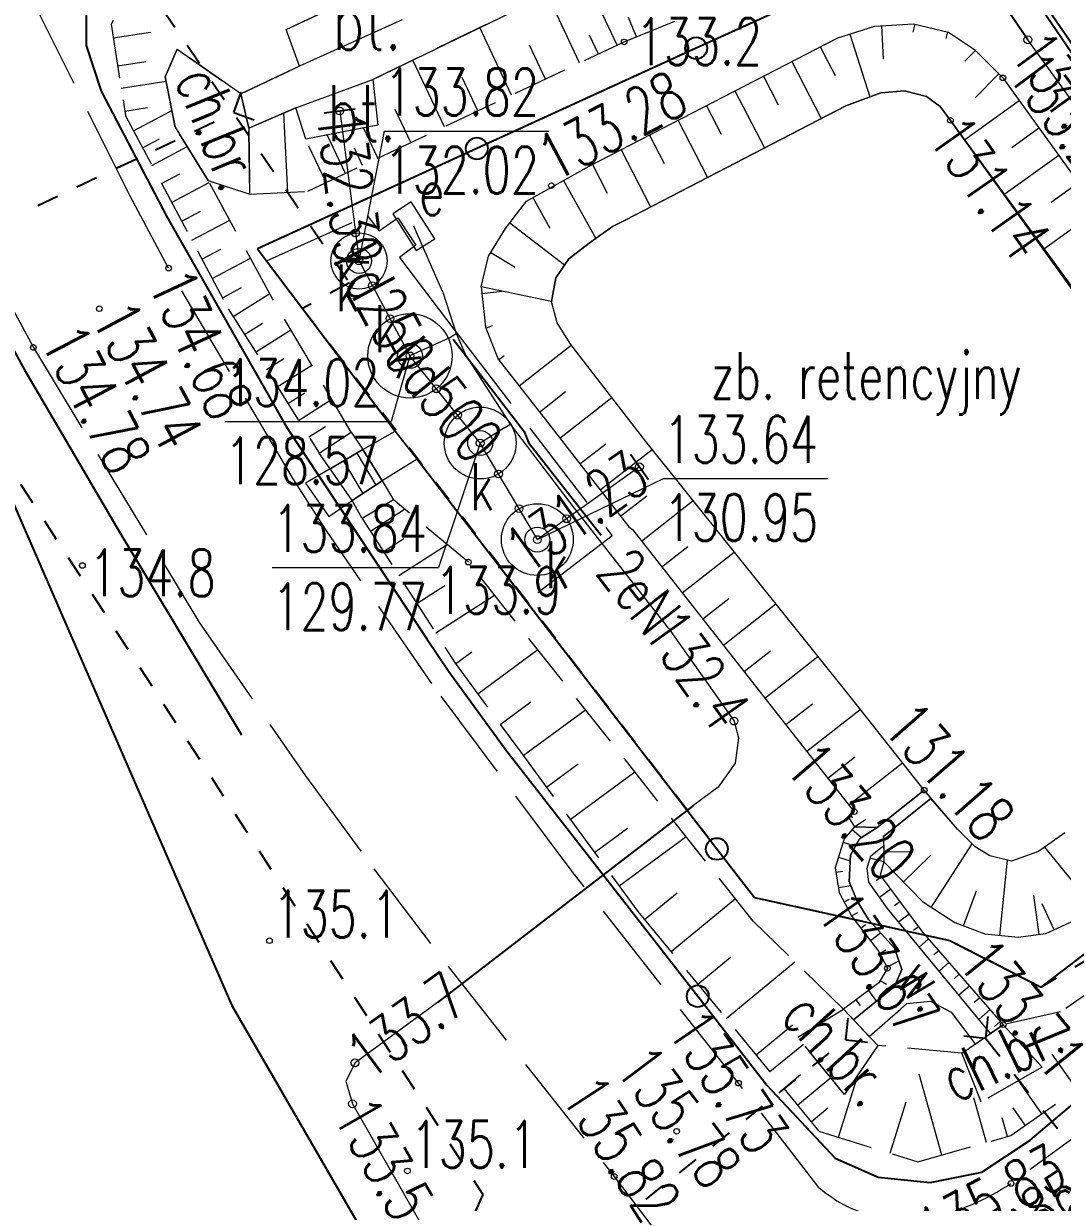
# Model space of a CAD drawing. Header units: metres. Extents: x 7583802 to 7586368, y 5958992 to 5960558.
# Drawn here: x 7585958.4 to 7585991.67, y 5959615.54 to 5959653.28 of the extents above; entities that cross this region are included whole.
import ezdxf
from ezdxf.enums import TextEntityAlignment as Align

# ---------------------------------------------------------------- set-up
doc = ezdxf.new("R2010")
doc.units = ezdxf.units.M
for name, pattern in [('1', [0]), ('2', [3, 2, -1]), ('3_1', [0]), ('3_BUBZ02', [2.45, 1.75, -0.7]), ('3_BUBZ02G', [2.45, 1.75, -0.7]), ('3_BUBZ03_01', [1, 1]), ('3_BUBZ03_01G', [1.75, 1.75]), ('3_BUIB12_02', [0]), ('3_BUIB12_03', [0]), ('3_BUZT01', [0]), ('3_KTCR02', [3, 2, -1]), ('3_KTJZ01', [4, 3, -1]), ('3_KTOK06', [0]), ('3_KTOK06G', [0]), ('3_KTPL01', [4, 3, -1]), ('3_PTRW02', [0]), ('4_1', [0]), ('4_SUBP02_05', [0]), ('4_SUOP03_13', [0]), ('4_SUOP03_17', [0]), ('4_SUPE_01', [0]), ('4_SUPK_01', [0]), ('4_SUPT_01', [0]), ('GUZ', [1.4, 0.7, -0.7])]:
    doc.linetypes.add(name, pattern=pattern)
doc.layers.get('0').update_dxf_attribs({"color": 250, "linetype": 'CONTINUOUS', "lineweight": 100})
for name, color, linetype, lineweight in [('BUBZ_L_1', 7, '3_BUBZ02', 18), ('BUBZ_L_2', 7, '3_BUBZ03_01', 18), ('BUIB_E_T_6', 7, 'CONTINUOUS', 13), ('BUIB_L_10', 7, '3_BUIB12_02', 18), ('BUIB_L_4', 7, 'CONTINUOUS', 25), ('BUZT_E_T_0', 7, 'CONTINUOUS', 15), ('BUZT_L_0', 7, '3_BUZT01', 18), ('DZIALKI-G_L_0', 7, '1', 25), ('KONTURY_L_0', 114, '2', 25), ('KTCR_E_T_1', 7, 'CONTINUOUS', 15), ('KTCR_L_1', 7, '3_KTCR02', 18), ('KTJZ_L_0', 7, '3_KTJZ01', 18), ('KTOK_L_4', 7, 'CONTINUOUS', 25), ('KTOK_L_5', 7, '3_KTOK06', 18), ('KTPL_L_0', 7, '3_KTPL01', 18), ('PTRW_E_T_0', 7, 'CONTINUOUS', 15), ('PTRW_L_1', 7, 'CONTINUOUS', 18), ('RTPW_T_0', 7, 'CONTINUOUS', 15), ('RTPW_T_1', 7, 'CONTINUOUS', 15), ('SUBK_L_0', 34, '4_SUBP02_05', 18), ('SUOE_L_1', 1, '4_SUOP03_13', 25), ('SUOT_L_1', 30, '4_SUOP03_17', 25), ('SUPE_E_T_3', 1, 'CONTINUOUS', 15), ('SUPE_L_3', 1, '4_SUPE_01', 18), ('SUPK_E_T_0', 34, 'CONTINUOUS', 15), ('SUPK_L_0', 34, '4_SUPK_01', 18), ('SUPT_L_0', 30, '4_SUPT_01', 18), ('SUTE_T_0', 1, 'CONTINUOUS', 18), ('SUTK_T_0', 34, 'CONTINUOUS', 18), ('SUTT_T_0', 30, 'CONTINUOUS', 18), ('SUUE_E_T_2', 7, 'CONTINUOUS', 15), ('SUUE_T_3', 7, 'CONTINUOUS', 18), ('SUUK_E_T_3', 7, 'CONTINUOUS', 15), ('SUUK_T_4', 7, 'CONTINUOUS', 13), ('SUUK_T_5', 7, 'CONTINUOUS', 25)]:
    doc.layers.add(name, color=color, linetype=linetype, lineweight=lineweight)
doc.styles.get("Standard").update_dxf_attribs({"font": 'Simplex.SHX', "width": 0.75})

# ---------------------------------------------------------------- blocks, each defined once
blk = doc.blocks.new('3_RTPW02')
at = {"linetype": 'CONTINUOUS'}
blk.add_circle((0, 0), 0.09, dxfattribs=at)
blk = doc.blocks.new('3_RTPW01')
at = {"linetype": 'CONTINUOUS'}
blk.add_circle((0, 0), 0.09, dxfattribs=at)
blk = doc.blocks.new('4_SUPS01_03')
at = {"linetype": 'CONTINUOUS'}
blk.add_circle((0, 0), 0.125, dxfattribs=at)
blk = doc.blocks.new('4_SUPS01_05')
at = {"linetype": 'CONTINUOUS'}
blk.add_circle((0, 0), 0.125, dxfattribs=at)
blk = doc.blocks.new('4_SUPS01_07')
at = {"linetype": 'CONTINUOUS'}
blk.add_circle((0, 0), 0.125, dxfattribs=at)
blk = doc.blocks.new('4_SUUS18_01')
at = {"linetype": 'CONTINUOUS'}
for p, q in [((0.7, 0.35), (-0.7, 0.35)), ((-0.7, 0.35), (-0.7, -0.35)), ((0.7, -0.35), (0.7, 0.35)), ((-0.7, -0.35), (0.7, -0.35))]:
    blk.add_line(p, q, dxfattribs=at)
blk = doc.blocks.new('4_SUUS22_01')
at = {"linetype": 'CONTINUOUS'}
blk.add_circle((0, 0), 0.4, dxfattribs=at)
blk = doc.blocks.new('4_SUUS23')
at = {"linetype": 'CONTINUOUS'}
blk.add_line((0, -0.5), (0, 0.5), dxfattribs=at)

msp = doc.modelspace()

# ---------------------------------------------------------------- linework, layer by layer
at = {"layer": 'BUBZ_L_1', "linetype": '3_BUBZ02G'}
for p, q in [((7585977.63, 5959652.69), (7585990.38, 5959657.91)), ((7585962.55, 5959655.46), (7585961.2, 5959653.26)), ((7585961.2, 5959653.26), (7585961.66, 5959650.33)), ((7585967.5, 5959647.91), (7585977.63, 5959652.69)), ((7585961.66, 5959650.33), (7585964.95, 5959644.15)), ((7585965.64, 5959647.82), (7585967.5, 5959647.91)), ((7585964.95, 5959644.15), (7585967.86, 5959639.53)), ((7585969.24, 5959637.44), (7585972.22, 5959632.8)), ((7585972.22, 5959632.8), (7585974.32, 5959629.95)), ((7585974.32, 5959629.95), (7585978.07, 5959624.86)), ((7585978.07, 5959624.86), (7585983.87, 5959617.82)), ((7585990.01, 5959617.68), (7585993.12, 5959619.87)), ((7585983.87, 5959617.82), (7585987.04, 5959616.84)), ((7585987.04, 5959616.84), (7585990.01, 5959617.68))]:
    msp.add_line(p, q, dxfattribs=at)
at = {"layer": 'BUBZ_L_1', "linetype": '3_BUBZ02'}
for p, q in [((7585966.81, 5959653.09), (7585969.98, 5959654.57)), ((7585975.42, 5959654.32), (7585969.58, 5959651.49)), ((7585967.23, 5959651.92), (7585966.81, 5959653.09)), ((7585962.93, 5959651.57), (7585963.31, 5959652.46)), ((7585963.31, 5959652.46), (7585965.35, 5959651.03)), ((7585965.35, 5959651.03), (7585967.23, 5959651.92)), ((7585963.25, 5959649.96), (7585962.93, 5959651.57)), ((7585969.58, 5959651.49), (7585969.74, 5959650.03)), ((7585967.12, 5959650.58), (7585965.61, 5959649.93)), ((7585967.43, 5959649.58), (7585967.12, 5959650.58)), ((7585964.31, 5959648.25), (7585963.25, 5959649.96)), ((7585965.61, 5959649.93), (7585965.64, 5959647.82)), ((7585969.74, 5959650.03), (7585967.43, 5959649.58)), ((7585966.37, 5959644.47), (7585964.31, 5959648.25)), ((7585968.89, 5959640.2), (7585966.37, 5959644.47)), ((7585967.86, 5959639.53), (7585968.89, 5959640.2)), ((7585970.24, 5959638.03), (7585969.24, 5959637.44)), ((7585972.64, 5959636.04), (7585970.24, 5959638.03)), ((7585981.76, 5959624.55), (7585972.64, 5959636.04)), ((7585997.23, 5959625.55), (7585991.61, 5959621.64)), ((7585984.65, 5959621.73), (7585981.76, 5959624.55)), ((7585983.19, 5959620.83), (7585984.65, 5959621.73)), ((7585991.61, 5959621.64), (7585989.77, 5959621.23)), ((7585989.77, 5959621.23), (7585991.02, 5959619.87)), ((7585984.69, 5959619), (7585983.19, 5959620.83)), ((7585985.75, 5959620.57), (7585984.69, 5959619)), ((7585988.45, 5959620.32), (7585985.75, 5959620.57)), ((7585989.06, 5959618.76), (7585988.45, 5959620.32)), ((7585991.02, 5959619.87), (7585989.06, 5959618.76))]:
    msp.add_line(p, q, dxfattribs=at)
at = {"layer": 'BUBZ_L_1', "linetype": '3_1'}
for p, q in [((7585976.205, 5959652.017), (7585975.174, 5959654.201)), ((7585977.406, 5959652.584), (7585976.84, 5959653.784)), ((7585978.023, 5959652.851), (7585977.768, 5959653.472)), ((7585961.269, 5959652.821), (7585962.46, 5959653.008)), ((7585974.027, 5959650.99), (7585973.007, 5959653.151)), ((7585975.113, 5959651.502), (7585974.6, 5959652.588)), ((7585976.807, 5959652.302), (7585976.523, 5959652.904)), ((7585961.41, 5959651.925), (7585962.306, 5959652.066)), ((7585971.871, 5959649.973), (7585970.862, 5959652.111)), ((7585961.522, 5959651.207), (7585962.957, 5959651.433)), ((7585972.946, 5959650.48), (7585972.439, 5959651.555)), ((7585961.637, 5959650.477), (7585962.367, 5959650.592)), ((7585961.916, 5959649.848), (7585963.142, 5959650.501)), ((7585966.855, 5959647.879), (7585966.733, 5959650.413)), ((7585970.802, 5959649.468), (7585970.3, 5959650.532)), ((7585969.738, 5959648.966), (7585969.279, 5959649.94)), ((7585962.207, 5959649.303), (7585962.752, 5959649.593)), ((7585968.702, 5959648.477), (7585968.119, 5959649.714)), ((7585962.507, 5959648.739), (7585963.635, 5959649.34)), ((7585968.084, 5959648.186), (7585967.533, 5959649.353)), ((7585969.251, 5959648.736), (7585968.992, 5959649.285)), ((7585962.817, 5959648.156), (7585963.4, 5959648.467)), ((7585963.137, 5959647.555), (7585964.34, 5959648.195)), ((7585963.459, 5959646.951), (7585964.063, 5959647.272)), ((7585963.782, 5959646.343), (7585964.997, 5959646.99)), ((7585964.107, 5959645.733), (7585964.717, 5959646.058)), ((7585964.434, 5959645.12), (7585965.66, 5959645.773)), ((7585964.762, 5959644.504), (7585965.378, 5959644.832)), ((7585965.105, 5959643.904), (7585966.277, 5959644.641)), ((7585965.467, 5959643.329), (7585966.042, 5959643.691)), ((7585965.824, 5959642.763), (7585966.957, 5959643.476)), ((7585966.175, 5959642.204), (7585966.734, 5959642.556)), ((7585966.522, 5959641.654), (7585967.623, 5959642.347)), ((7585966.864, 5959641.112), (7585967.406, 5959641.453)), ((7585967.201, 5959640.577), (7585968.27, 5959641.25)), ((7585967.533, 5959640.05), (7585968.06, 5959640.382)), ((7585969.503, 5959637.031), (7585970.597, 5959637.734)), ((7585969.92, 5959636.381), (7585970.571, 5959636.798)), ((7585970.417, 5959635.607), (7585971.964, 5959636.601)), ((7585970.992, 5959634.712), (7585971.887, 5959635.287)), ((7585971.597, 5959633.77), (7585973.481, 5959634.98)), ((7585972.232, 5959632.783), (7585972.747, 5959633.163)), ((7585972.941, 5959631.822), (7585974.863, 5959633.239)), ((7585973.662, 5959630.843), (7585974.641, 5959631.564)), ((7585974.396, 5959629.846), (7585976.39, 5959631.315)), ((7585975.144, 5959628.831), (7585976.159, 5959629.579)), ((7585975.906, 5959627.797), (7585977.973, 5959629.321)), ((7585976.681, 5959626.745), (7585977.734, 5959627.52)), ((7585977.471, 5959625.673), (7585979.615, 5959627.252)), ((7585978.284, 5959624.6), (7585979.323, 5959625.456)), ((7585979.132, 5959623.571), (7585981.191, 5959625.267)), ((7585979.99, 5959622.53), (7585981.031, 5959623.388)), ((7585980.897, 5959621.429), (7585983.099, 5959623.243)), ((7585981.857, 5959620.264), (7585983.021, 5959621.223)), ((7585982.298, 5959619.728), (7585983.37, 5959620.611)), ((7585992.125, 5959619.169), (7585991.338, 5959620.287)), ((7585982.739, 5959619.193), (7585983.274, 5959619.634)), ((7585983.179, 5959618.659), (7585984.248, 5959619.539)), ((7585984.498, 5959617.626), (7585985.12, 5959619.637)), ((7585987.808, 5959617.057), (7585987.074, 5959619.652)), ((7585991.007, 5959618.382), (7585990.262, 5959619.441)), ((7585986.15, 5959617.115), (7585986.661, 5959618.767)), ((7585989.238, 5959617.462), (7585988.834, 5959618.892)), ((7585983.619, 5959618.125), (7585984.153, 5959618.565)), ((7585989.907, 5959617.651), (7585989.737, 5959618.252)), ((7585990.478, 5959618.01), (7585990.087, 5959618.565))]:
    msp.add_line(p, q, dxfattribs=at)
msp.add_point((7585967.86, 5959639.53), dxfattribs=at)
at = {"layer": 'BUBZ_L_2', "linetype": '3_BUBZ03_01G'}
for p, q in [((7585984.47, 5959652.82), (7585985.66, 5959653.2)), ((7585985.66, 5959653.2), (7585986.9, 5959653.27)), ((7585986.9, 5959653.27), (7585988.02, 5959653)), ((7585988.02, 5959653), (7585988.85, 5959652.45)), ((7585976.51, 5959648.71), (7585984.47, 5959652.82)), ((7585988.85, 5959652.45), (7585989.76, 5959651.54)), ((7585989.76, 5959651.54), (7586000.54, 5959636.57)), ((7585974.5, 5959647.59), (7585976.51, 5959648.71)), ((7585973.83, 5959646.72), (7585974.5, 5959647.59)), ((7585973.29, 5959645.83), (7585973.83, 5959646.72)), ((7585973.05, 5959644.85), (7585973.29, 5959645.83)), ((7585973.05, 5959644.85), (7585973.19, 5959643.56)), ((7585973.19, 5959643.56), (7585973.59, 5959642.54)), ((7585973.59, 5959642.54), (7585975.1, 5959640.61)), ((7585975.1, 5959640.61), (7585977.78, 5959637.17)), ((7585977.78, 5959637.17), (7585977.9, 5959637.08)), ((7585977.9, 5959637.08), (7585983.24, 5959630.29)), ((7585983.24, 5959630.29), (7585985, 5959628.05)), ((7585985, 5959628.05), (7585984.81, 5959627.87)), ((7585984.81, 5959627.87), (7585985.01, 5959627.57)), ((7585985.01, 5959627.57), (7585984.68, 5959627.18)), ((7585985.94, 5959627.26), (7585985.95, 5959626.44)), ((7585984.68, 5959627.18), (7585984.39, 5959626.25)), ((7585984.39, 5959626.25), (7585984.52, 5959625.46)), ((7585985.95, 5959626.44), (7585985.83, 5959626.02)), ((7585985.95, 5959626.44), (7585987.18, 5959625.17)), ((7585985.83, 5959626.02), (7585987.19, 5959624.19)), ((7585984.52, 5959625.46), (7585984.92, 5959624.7)), ((7585987.18, 5959625.17), (7585988.22, 5959624.5)), ((7585984.92, 5959624.7), (7585985.78, 5959623.59)), ((7585991.14, 5959624.15), (7585992.37, 5959624.72)), ((7585988.22, 5959624.5), (7585989.18, 5959624.14)), ((7585987.19, 5959624.19), (7585989.77, 5959621.23)), ((7585989.18, 5959624.14), (7585990.25, 5959624.03)), ((7585990.25, 5959624.03), (7585991.14, 5959624.15)), ((7585985.78, 5959623.59), (7585986.06, 5959623.04)), ((7585986.06, 5959623.04), (7585985.79, 5959622.57)), ((7585985.79, 5959622.57), (7585984.65, 5959621.73))]:
    msp.add_line(p, q, dxfattribs=at)
at = {"layer": 'BUBZ_L_2', "linetype": '3_1'}
for p, q in [((7585984.854, 5959652.943), (7585985.497, 5959650.931)), ((7585985.87, 5959653.212), (7585985.93, 5959652.143)), ((7585986.937, 5959653.261), (7585986.876, 5959653.008)), ((7585987.983, 5959653.009), (7585987.932, 5959652.798)), ((7585983.911, 5959652.531), (7585984.385, 5959651.614)), ((7585988.884, 5959652.416), (7585988.545, 5959652.076)), ((7585983.001, 5959652.062), (7585983.941, 5959650.242)), ((7585982.091, 5959651.591), (7585982.561, 5959650.681)), ((7585989.634, 5959651.666), (7585988.871, 5959650.904)), ((7585981.18, 5959651.121), (7585982.12, 5959649.299)), ((7585990.286, 5959650.81), (7585988.534, 5959649.549)), ((7585980.268, 5959650.65), (7585980.739, 5959649.739)), ((7585979.356, 5959650.18), (7585980.298, 5959648.356)), ((7585990.916, 5959649.934), (7585990.041, 5959649.303)), ((7585978.444, 5959649.708), (7585978.915, 5959648.796)), ((7585977.531, 5959649.237), (7585978.474, 5959647.411)), ((7585976.617, 5959648.765), (7585977.089, 5959647.852)), ((7585991.547, 5959649.058), (7585989.795, 5959647.797)), ((7585975.689, 5959648.252), (7585976.721, 5959646.399)), ((7585992.178, 5959648.182), (7585991.302, 5959647.551)), ((7585974.709, 5959647.706), (7585975.255, 5959646.726)), ((7585992.809, 5959647.306), (7585991.056, 5959646.044)), ((7585973.971, 5959646.902), (7585975.724, 5959645.552)), ((7585973.362, 5959645.949), (7585974.139, 5959645.478)), ((7585973.073, 5959644.638), (7585973.725, 5959644.709)), ((7585973.201, 5959643.532), (7585973.414, 5959643.615)), ((7585974.265, 5959641.677), (7585975.938, 5959642.986)), ((7585973.61, 5959642.514), (7585973.789, 5959642.654)), ((7585974.917, 5959640.843), (7585975.751, 5959641.496)), ((7585975.567, 5959640.011), (7585977.233, 5959641.309)), ((7585976.214, 5959639.18), (7585977.045, 5959639.827)), ((7585976.862, 5959638.348), (7585978.525, 5959639.644)), ((7585977.515, 5959637.511), (7585978.352, 5959638.163)), ((7585978.188, 5959636.714), (7585979.836, 5959638.009)), ((7585978.839, 5959635.886), (7585979.667, 5959636.537)), ((7585979.493, 5959635.054), (7585981.156, 5959636.362)), ((7585980.15, 5959634.219), (7585980.986, 5959634.876)), ((7585980.81, 5959633.38), (7585982.489, 5959634.7)), ((7585981.473, 5959632.536), (7585982.317, 5959633.199)), ((7585982.14, 5959631.689), (7585983.834, 5959633.022)), ((7585982.809, 5959630.838), (7585983.661, 5959631.507)), ((7585983.481, 5959629.983), (7585985.191, 5959631.326)), ((7585984.154, 5959629.127), (7585985.011, 5959629.8)), ((7585984.828, 5959628.268), (7585986.545, 5959629.617)), ((7585984.875, 5959627.931), (7585984.948, 5959627.854)), ((7585985.01, 5959627.57), (7585985.366, 5959627.807)), ((7585984.93, 5959627.475), (7585985.232, 5959627.22)), ((7585984.646, 5959627.072), (7585984.844, 5959627.011)), ((7585987.462, 5959624.988), (7585988.775, 5959627.025)), ((7585992.544, 5959625.139), (7585991.098, 5959626.919)), ((7585984.497, 5959626.595), (7585984.871, 5959626.478)), ((7585985.95, 5959626.44), (7585985.508, 5959626.566)), ((7585985.946, 5959626.761), (7585986.754, 5959626.771)), ((7585986.571, 5959625.799), (7585987.442, 5959626.643)), ((7585989.661, 5959624.091), (7585989.909, 5959626.502)), ((7585984.413, 5959626.113), (7585984.635, 5959626.15)), ((7585985.868, 5959625.969), (7585985.696, 5959625.841)), ((7585984.494, 5959625.62), (7585984.89, 5959625.685)), ((7585986.166, 5959625.568), (7585985.811, 5959625.304)), ((7585988.498, 5959624.396), (7585988.919, 5959625.518)), ((7585990.918, 5959624.12), (7585990.749, 5959625.375)), ((7585984.678, 5959625.161), (7585984.852, 5959625.252)), ((7585986.464, 5959625.167), (7585986.284, 5959625.032)), ((7585991.403, 5959624.272), (7585991.02, 5959625.1)), ((7585984.91, 5959624.718), (7585985.118, 5959624.828)), ((7585986.762, 5959624.765), (7585986.421, 5959624.512)), ((7585985.214, 5959624.321), (7585985.36, 5959624.435)), ((7585987.061, 5959624.364), (7585986.9, 5959624.245)), ((7585985.52, 5959623.926), (7585985.843, 5959624.176)), ((7585987.376, 5959623.977), (7585987.078, 5959623.717)), ((7585985.814, 5959623.523), (7585986.026, 5959623.631)), ((7585987.705, 5959623.6), (7585987.55, 5959623.465)), ((7585986.041, 5959623.077), (7585986.427, 5959623.274)), ((7585988.033, 5959623.223), (7585987.715, 5959622.945)), ((7585988.362, 5959622.846), (7585988.197, 5959622.703)), ((7585985.832, 5959622.643), (7585986.035, 5959622.526)), ((7585988.69, 5959622.469), (7585988.351, 5959622.173)), ((7585985.053, 5959622.027), (7585985.186, 5959621.846)), ((7585985.455, 5959622.323), (7585985.708, 5959621.979)), ((7585989.019, 5959622.092), (7585988.844, 5959621.94)), ((7585989.347, 5959621.715), (7585988.988, 5959621.402)), ((7585989.676, 5959621.338), (7585989.491, 5959621.177))]:
    msp.add_line(p, q, dxfattribs=at)
at = {"layer": 'BUBZ_L_2', "linetype": '3_BUBZ03_01'}
for p, q in [((7585985.85, 5959651.06), (7585984.73, 5959650.65)), ((7585986.61, 5959651.13), (7585985.85, 5959651.06)), ((7585987.31, 5959650.94), (7585986.61, 5959651.13)), ((7585987.75, 5959650.62), (7585987.31, 5959650.94)), ((7585984.73, 5959650.65), (7585977.66, 5959646.99)), ((7585988.08, 5959650.18), (7585987.75, 5959650.62)), ((7585998.27, 5959636.02), (7585988.08, 5959650.18)), ((7585977.66, 5959646.99), (7585977.26, 5959646.78)), ((7585977.26, 5959646.78), (7585976.51, 5959646.25)), ((7585976.51, 5959646.25), (7585975.86, 5959645.75)), ((7585975.86, 5959645.75), (7585975.44, 5959645.14)), ((7585975.44, 5959645.14), (7585975.3, 5959644.38)), ((7585975.3, 5959644.38), (7585973.05, 5959644.85)), ((7585975.3, 5959644.38), (7585973.05, 5959644.85)), ((7585975.48, 5959643.7), (7585975.3, 5959644.38)), ((7585975.92, 5959643.01), (7585975.48, 5959643.7)), ((7585978.32, 5959639.9), (7585975.92, 5959643.01)), ((7585984.95, 5959631.63), (7585978.32, 5959639.9)), ((7585987.24, 5959628.74), (7585984.95, 5959631.63)), ((7585985.73, 5959627.54), (7585987.24, 5959628.74)), ((7585987.45, 5959628.47), (7585985.94, 5959627.26)), ((7585988.31, 5959627.49), (7585987.45, 5959628.47)), ((7585985.01, 5959627.57), (7585985.73, 5959627.54)), ((7585985.73, 5959627.54), (7585985.01, 5959627.57)), ((7585985.17, 5959627.18), (7585985.73, 5959627.54)), ((7585988.87, 5959626.93), (7585988.31, 5959627.49)), ((7585991.74, 5959627.37), (7585990.9, 5959626.78)), ((7585984.88, 5959626.66), (7585985.17, 5959627.18)), ((7585985.53, 5959626.64), (7585985.95, 5959626.97)), ((7585985.95, 5959626.97), (7585985.95, 5959626.44)), ((7585989.34, 5959626.64), (7585988.87, 5959626.93)), ((7585984.84, 5959625.81), (7585984.88, 5959626.66)), ((7585985.41, 5959626.24), (7585985.53, 5959626.64)), ((7585990.04, 5959626.47), (7585989.34, 5959626.64)), ((7585990.9, 5959626.78), (7585990.04, 5959626.47)), ((7585985.47, 5959625.79), (7585985.41, 5959626.24)), ((7585985.08, 5959625.21), (7585984.84, 5959625.81)), ((7585986.06, 5959624.95), (7585985.47, 5959625.79)), ((7585985.46, 5959624.6), (7585985.08, 5959625.21)), ((7585989.362, 5959620.949), (7585986.06, 5959624.95)), ((7585986.29, 5959623.68), (7585985.46, 5959624.6)), ((7585986.52, 5959623), (7585986.29, 5959623.68)), ((7585986.29, 5959622.45), (7585986.52, 5959623)), ((7585984.976, 5959621.387), (7585986.29, 5959622.45)), ((7585984.65, 5959621.73), (7585984.976, 5959621.387)), ((7585989.77, 5959621.23), (7585989.362, 5959620.949))]:
    msp.add_line(p, q, dxfattribs=at)
at = {"layer": 'BUBZ_L_2', "linetype": '3_1'}
for p in [(7585973.05, 5959644.85), (7585984.65, 5959621.73)]:
    msp.add_point(p, dxfattribs=at)
at = {"layer": 'BUIB_L_10', "linetype": '3_BUIB12_03'}
for p, q in [((7585966.81, 5959653.09), (7585969.98, 5959654.57)), ((7585970.52, 5959653.4), (7585967.23, 5959651.92)), ((7585967.23, 5959651.92), (7585966.81, 5959653.09)), ((7585967.12, 5959650.58), (7585969.58, 5959651.49)), ((7585969.58, 5959651.49), (7585969.74, 5959650.03)), ((7585967.43, 5959649.58), (7585967.12, 5959650.58)), ((7585969.74, 5959650.03), (7585967.43, 5959649.58))]:
    msp.add_line(p, q, dxfattribs=at)
at = {"layer": 'BUIB_L_4', "linetype": '3_1'}
for p, q in [((7585965.13, 5959650.43), (7585965.363, 5959651.083)), ((7585965.13, 5959650.43), (7585965.783, 5959650.197)), ((7585963.874, 5959649.835), (7585964.502, 5959650.133)), ((7585962.618, 5959649.24), (7585963.246, 5959649.538)), ((7585961.362, 5959648.645), (7585961.99, 5959648.943)), ((7585960.106, 5959648.05), (7585960.734, 5959648.348)), ((7585958.85, 5959647.455), (7585959.478, 5959647.753)), ((7585984.73, 5959620.75), (7585984.807, 5959621.439)), ((7585989.277, 5959621.489), (7585989.2, 5959620.8)), ((7585988.511, 5959620.877), (7585989.2, 5959620.8)), ((7585984.73, 5959620.75), (7585985.419, 5959620.673)), ((7585989.2, 5959620.8), (7585989.661, 5959620.222)), ((7585983.664, 5959619.899), (7585984.197, 5959620.324)), ((7585982.599, 5959619.048), (7585983.132, 5959619.473)), ((7585990.123, 5959619.644), (7585990.584, 5959619.066)), ((7585981.533, 5959618.197), (7585982.066, 5959618.622)), ((7585991.045, 5959618.487), (7585991.506, 5959617.909)), ((7585980.468, 5959617.346), (7585981.001, 5959617.771)), ((7585979.402, 5959616.494), (7585979.935, 5959616.92)), ((7585978.337, 5959615.643), (7585978.869, 5959616.069))]:
    msp.add_line(p, q, dxfattribs=at)
at = {"layer": 'BUZT_L_0', "linetype": '3_BUZT01'}
for p, q in [((7585984.73, 5959650.65), (7585985.85, 5959651.06)), ((7585985.85, 5959651.06), (7585986.61, 5959651.13)), ((7585986.61, 5959651.13), (7585987.31, 5959650.94)), ((7585987.31, 5959650.94), (7585987.75, 5959650.62)), ((7585977.66, 5959646.99), (7585984.73, 5959650.65)), ((7585987.75, 5959650.62), (7585988.08, 5959650.18)), ((7585988.08, 5959650.18), (7585993.31, 5959643)), ((7585977.26, 5959646.78), (7585977.66, 5959646.99)), ((7585976.51, 5959646.25), (7585977.26, 5959646.78)), ((7585975.86, 5959645.75), (7585976.51, 5959646.25)), ((7585975.44, 5959645.14), (7585975.86, 5959645.75)), ((7585975.3, 5959644.38), (7585975.44, 5959645.14)), ((7585975.48, 5959643.7), (7585975.3, 5959644.38)), ((7585975.92, 5959643.01), (7585975.48, 5959643.7)), ((7585978.32, 5959639.9), (7585975.92, 5959643.01)), ((7585984.95, 5959631.63), (7585978.32, 5959639.9)), ((7585987.24, 5959628.74), (7585984.95, 5959631.63)), ((7585988.31, 5959627.49), (7585987.24, 5959628.74)), ((7585988.87, 5959626.93), (7585988.31, 5959627.49)), ((7585991.74, 5959627.37), (7585990.9, 5959626.78)), ((7585989.34, 5959626.64), (7585988.87, 5959626.93)), ((7585990.04, 5959626.47), (7585989.34, 5959626.64)), ((7585990.9, 5959626.78), (7585990.04, 5959626.47))]:
    msp.add_line(p, q, dxfattribs=at)
at = {"layer": 'DZIALKI-G_L_0', "linetype": '1'}
for p, q in [((7585932.39, 5959696.88), (7585965.06, 5959621.85)), ((7585972.66, 5959680.78), (7586005.4, 5959633.05)), ((7585965.06, 5959621.85), (7586033.12, 5959504.45))]:
    msp.add_line(p, q, dxfattribs=at)
at = {"layer": 'KONTURY_L_0', "linetype": 'GUZ'}
for p, q in [((7585962.84, 5959653.74), (7585968.83, 5959644.98)), ((7585968.83, 5959644.98), (7585967.33, 5959644.16)), ((7585967.33, 5959644.16), (7585981.8, 5959625.3)), ((7585956.77, 5959640.88), (7585973.1, 5959615.8)), ((7585981.8, 5959625.3), (7585986.55, 5959624.26)), ((7585986.55, 5959624.26), (7585988.06, 5959623.93)), ((7585988.06, 5959623.93), (7585990.99, 5959622.43)), ((7585992.66, 5959623.44), (7585990.99, 5959622.43)), ((7585973.1, 5959615.8), (7585971.56, 5959612.28))]:
    msp.add_line(p, q, dxfattribs=at)
at = {"layer": 'KTCR_L_1', "linetype": '3_KTCR02'}
for p, q in [((7585963.31, 5959652.46), (7585962.93, 5959651.57)), ((7585965.35, 5959651.03), (7585963.31, 5959652.46)), ((7585962.93, 5959651.57), (7585963.25, 5959649.96)), ((7585965.61, 5959649.93), (7585965.35, 5959651.03)), ((7585963.25, 5959649.96), (7585964.31, 5959648.25)), ((7585965.64, 5959647.82), (7585965.61, 5959649.93)), ((7585964.31, 5959648.25), (7585965.64, 5959647.82)), ((7585967.86, 5959639.53), (7585968.89, 5959640.2)), ((7585968.89, 5959640.2), (7585969.26, 5959639.64)), ((7585969.26, 5959639.64), (7585970.3, 5959640.23)), ((7585970.3, 5959640.23), (7585971, 5959639.33)), ((7585968.21, 5959639.02), (7585967.86, 5959639.53)), ((7585969.26, 5959639.64), (7585968.21, 5959639.02)), ((7585969.88, 5959638.64), (7585969.26, 5959639.64)), ((7585971, 5959639.33), (7585969.88, 5959638.64)), ((7585968.21, 5959639.02), (7585967.42, 5959638.57)), ((7585968.92, 5959638.01), (7585968.21, 5959639.02)), ((7585968.92, 5959638.01), (7585969.88, 5959638.64)), ((7585969.88, 5959638.64), (7585970.24, 5959638.03)), ((7585967.42, 5959638.57), (7585968.17, 5959637.5)), ((7585968.17, 5959637.5), (7585968.92, 5959638.01)), ((7585969.24, 5959637.44), (7585968.92, 5959638.01)), ((7585970.24, 5959638.03), (7585969.24, 5959637.44)), ((7585983.19, 5959620.83), (7585984.65, 5959621.73)), ((7585984.65, 5959621.73), (7585985.75, 5959620.57)), ((7585988.45, 5959620.32), (7585989.77, 5959621.23)), ((7585989.77, 5959621.23), (7585991.02, 5959619.87)), ((7585984.69, 5959619), (7585983.19, 5959620.83)), ((7585985.75, 5959620.57), (7585984.69, 5959619)), ((7585989.06, 5959618.76), (7585988.45, 5959620.32)), ((7585991.02, 5959619.87), (7585989.06, 5959618.76))]:
    msp.add_line(p, q, dxfattribs=at)
at = {"layer": 'KTJZ_L_0', "linetype": '3_KTJZ01'}
for p, q in [((7585961.8, 5959647.78), (7585958.74, 5959653.9)), ((7585963.04, 5959645.45), (7585961.8, 5959647.78)), ((7585967.03, 5959638.7), (7585963.04, 5959645.45)), ((7585957.91, 5959644.39), (7585958.71, 5959642.91)), ((7585958.71, 5959642.91), (7585964.01, 5959634.13)), ((7585968.09, 5959637.06), (7585967.03, 5959638.7)), ((7585971.47, 5959632.15), (7585968.09, 5959637.06)), ((7585964.01, 5959634.13), (7585967.42, 5959629.2)), ((7585975.96, 5959626.14), (7585971.47, 5959632.15)), ((7585967.42, 5959629.2), (7585969.61, 5959626.22)), ((7585969.61, 5959626.22), (7585971.99, 5959623.09)), ((7585981.29, 5959619.36), (7585975.96, 5959626.14)), ((7585971.99, 5959623.09), (7585977.31, 5959616.37)), ((7585983.86, 5959616.02), (7585981.29, 5959619.36)), ((7585993.06, 5959618.37), (7585990.02, 5959616.15)), ((7585977.31, 5959616.37), (7585981.35, 5959611.08))]:
    msp.add_line(p, q, dxfattribs=at)
for centre, radius, start, end in [((7585986.704, 5959619.342), 4.373, 229.4384, 279.563), ((7585985.553, 5959622.924), 8.114, 283.3719, 303.3986)]:
    msp.add_arc(centre, radius, start, end, dxfattribs=at)
at = {"layer": 'KTOK_L_4'}
for p, q in [((7585989.03, 5959656.65), (7585979.936, 5959652.492)), ((7585994.182, 5959649.057), (7585989.03, 5959656.65)), ((7585960.4, 5959654.12), (7585960.4, 5959652.58)), ((7585960.4, 5959652.58), (7585960.88, 5959651.12)), ((7585979.936, 5959652.492), (7585972.913, 5959649.281)), ((7585960.88, 5959651.12), (7585962.97, 5959647.11)), ((7585972.913, 5959649.281), (7585965.89, 5959646.07)), ((7585955.54, 5959647.46), (7585958.42, 5959642.19)), ((7585962.97, 5959647.11), (7585966.81, 5959640.38)), ((7585965.89, 5959646.07), (7585966.18, 5959645.68)), ((7585966.18, 5959645.68), (7585970.3, 5959640.23)), ((7585972.15, 5959643.18), (7585974.43, 5959640.22)), ((7585958.42, 5959642.19), (7585961.45, 5959637.04)), ((7585966.81, 5959640.38), (7585971.31, 5959633.58)), ((7585974.43, 5959640.22), (7585974.57, 5959639.87)), ((7585974.57, 5959639.87), (7585976.89, 5959636.9)), ((7585971, 5959639.33), (7585974.5, 5959634.78)), ((7585961.45, 5959637.04), (7585965.38, 5959630.51)), ((7585974.5, 5959634.78), (7585980.601, 5959626.857)), ((7585971.31, 5959633.58), (7585972.02, 5959632.54)), ((7585972.02, 5959632.54), (7585973.84, 5959630.03)), ((7585973.84, 5959630.03), (7585979.986, 5959622.142)), ((7585990.99, 5959622.43), (7585998.919, 5959628.523)), ((7585980.601, 5959626.857), (7585981.8, 5959625.3)), ((7585981.8, 5959625.3), (7585988.06, 5959623.93)), ((7585988.06, 5959623.93), (7585990.99, 5959622.43)), ((7585990.63, 5959617.53), (7585996.91, 5959622.85)), ((7585979.986, 5959622.142), (7585982.2, 5959619.3)), ((7585982.2, 5959619.3), (7585984.39, 5959616.96)), ((7585989.09, 5959616.51), (7585990.63, 5959617.53)), ((7585984.39, 5959616.96), (7585985.76, 5959616.35)), ((7585985.76, 5959616.35), (7585987.43, 5959616.18)), ((7585987.43, 5959616.18), (7585989.09, 5959616.51))]:
    msp.add_line(p, q, dxfattribs=at)
for centre in [(7585979.936, 5959652.492), (7585972.913, 5959649.281), (7585980.601, 5959626.857), (7585979.986, 5959622.142)]:
    msp.add_circle(centre, 0.35, dxfattribs=at)
at = {"layer": 'KTOK_L_5', "linetype": '3_KTOK06G'}
msp.add_line((7585968.21, 5959639.02), (7585969.26, 5959639.64), dxfattribs=at)
at = {"layer": 'KTOK_L_5', "linetype": '3_1'}
for p, q in [((7585969.071, 5959639.528), (7585969.675, 5959638.506)), ((7585968.641, 5959639.274), (7585969.257, 5959638.231))]:
    msp.add_line(p, q, dxfattribs=at)
at = {"layer": 'KTOK_L_5', "linetype": '3_KTOK06'}
for p, q in [((7585969.26, 5959639.64), (7585969.88, 5959638.64)), ((7585968.92, 5959638.01), (7585968.21, 5959639.02)), ((7585969.88, 5959638.64), (7585968.92, 5959638.01))]:
    msp.add_line(p, q, dxfattribs=at)
at = {"layer": 'KTOK_L_5', "linetype": '3_1'}
msp.add_point((7585968.21, 5959639.02), dxfattribs=at)
at = {"layer": 'KTPL_L_0', "linetype": '3_KTPL01'}
for p, q in [((7585966.18, 5959645.68), (7585969.4, 5959647.13)), ((7585969.4, 5959647.13), (7585969.78, 5959646.64)), ((7585969.78, 5959646.64), (7585970.38, 5959647.06)), ((7585970.38, 5959647.06), (7585970.96, 5959646.19)), ((7585970.96, 5959646.19), (7585970.43, 5959645.79)), ((7585970.43, 5959645.79), (7585972.18, 5959643.5)), ((7585970.3, 5959640.23), (7585966.18, 5959645.68)), ((7585972.18, 5959643.5), (7585977.25, 5959636.88)), ((7585971, 5959639.33), (7585970.3, 5959640.23)), ((7585974.5, 5959634.78), (7585971, 5959639.33)), ((7585977.25, 5959636.88), (7585974.5, 5959634.78))]:
    msp.add_line(p, q, dxfattribs=at)
at = {"layer": 'PTRW_L_1', "linetype": '3_PTRW02'}
for p, q in [((7585969.58, 5959651.49), (7585975.42, 5959654.32)), ((7585970.52, 5959653.4), (7585967.23, 5959651.92)), ((7585967.23, 5959651.92), (7585965.35, 5959651.03)), ((7585967.12, 5959650.58), (7585969.58, 5959651.49)), ((7585965.35, 5959651.03), (7585965.61, 5959649.93)), ((7585965.61, 5959649.93), (7585967.12, 5959650.58)), ((7585987.24, 5959628.74), (7585985.73, 5959627.54)), ((7585985.94, 5959627.26), (7585987.462, 5959628.481)), ((7585987.462, 5959628.481), (7585987.24, 5959628.74)), ((7585985.73, 5959627.54), (7585985.17, 5959627.18)), ((7585985.944, 5959626.965), (7585985.94, 5959627.26)), ((7585985.17, 5959627.18), (7585984.88, 5959626.66)), ((7585985.53, 5959626.64), (7585985.944, 5959626.965)), ((7585984.88, 5959626.66), (7585984.84, 5959625.81)), ((7585985.41, 5959626.24), (7585985.53, 5959626.64)), ((7585985.47, 5959625.79), (7585985.41, 5959626.24)), ((7585984.84, 5959625.81), (7585985.08, 5959625.21)), ((7585986.06, 5959624.95), (7585985.47, 5959625.79)), ((7585985.08, 5959625.21), (7585985.46, 5959624.6)), ((7585988.27, 5959622.27), (7585986.06, 5959624.95)), ((7585985.46, 5959624.6), (7585986.29, 5959623.68)), ((7585986.29, 5959623.68), (7585986.52, 5959623)), ((7585986.52, 5959623), (7585986.29, 5959622.45)), ((7585986.29, 5959622.45), (7585984.976, 5959621.387)), ((7585986.68, 5959621.91), (7585987.44, 5959621.98)), ((7585987.44, 5959621.98), (7585988.1, 5959621.63)), ((7585989.362, 5959620.949), (7585988.27, 5959622.27)), ((7585985.482, 5959620.852), (7585986.48, 5959621.73)), ((7585986.48, 5959621.73), (7585986.68, 5959621.91)), ((7585988.1, 5959621.63), (7585988.83, 5959620.67)), ((7585984.976, 5959621.387), (7585985.482, 5959620.852)), ((7585988.875, 5959620.613), (7585989.362, 5959620.949)), ((7585988.83, 5959620.67), (7585988.875, 5959620.613))]:
    msp.add_line(p, q, dxfattribs=at)
at = {"layer": 'SUBK_L_0', "linetype": '4_SUBP02_05'}
for centre, radius in [((7585969.14, 5959645.68), 0.9), ((7585970.77, 5959642.64), 1.35), ((7585973.02, 5959639.85), 1.15), ((7585974.85, 5959636.76), 1.15)]:
    msp.add_circle(centre, radius, dxfattribs=at)
at = {"layer": 'SUOE_L_1', "linetype": '4_1'}
msp.add_line((7585979.86, 5959628.26), (7585971.65, 5959621.94), dxfattribs=at)
at = {"layer": 'SUOT_L_1', "linetype": '4_1'}
msp.add_line((7585990.56, 5959652.76), (7585981.29, 5959666.48), dxfattribs=at)
at = {"layer": 'SUPE_L_3', "linetype": '4_SUPE_01'}
for p, q in [((7585971.82, 5959644.68), (7585970.89, 5959646.79)), ((7585971.82, 5959644.68), (7585972.25, 5959643.36)), ((7585972.02, 5959643.21), (7585970.77, 5959642.64)), ((7585972.02, 5959643.21), (7585972.25, 5959643.36)), ((7585972.25, 5959643.36), (7585972.56, 5959642.65)), ((7585972.56, 5959642.65), (7585973.98, 5959640.45)), ((7585973.8, 5959640.34), (7585973.02, 5959639.85)), ((7585973.8, 5959640.34), (7585973.98, 5959640.45)), ((7585973.98, 5959640.45), (7585975.95, 5959637.86)), ((7585975.95, 5959637.86), (7585979.12, 5959633.82)), ((7585979.12, 5959633.82), (7585981.15, 5959630.95)), ((7585981.15, 5959630.95), (7585981.29, 5959630.41)), ((7585981.29, 5959630.41), (7585981.19, 5959629.6)), ((7585981.19, 5959629.6), (7585980.64, 5959628.84)), ((7585980.64, 5959628.84), (7585979.86, 5959628.26)), ((7585979.86, 5959628.26), (7585971.65, 5959621.94)), ((7585971.65, 5959621.94), (7585969.01, 5959620.01)), ((7585969.01, 5959620.01), (7585968.72, 5959619.42)), ((7585968.72, 5959619.42), (7585968.93, 5959618.7)), ((7585968.93, 5959618.7), (7585974.68, 5959608.64))]:
    msp.add_line(p, q, dxfattribs=at)
at = {"layer": 'SUPK_L_0', "linetype": '4_1'}
for p, q in [((7585968.52, 5959650.48), (7585969.14, 5959645.68)), ((7585969.14, 5959645.68), (7585970.77, 5959642.64)), ((7585973.02, 5959639.85), (7585970.77, 5959642.64)), ((7585974.85, 5959636.76), (7585973.02, 5959639.85)), ((7585978.12, 5959639.09), (7585974.85, 5959636.76))]:
    msp.add_line(p, q, dxfattribs=at)
at = {"layer": 'SUPT_L_0', "linetype": '4_SUPT_01'}
for p, q in [((7585990.56, 5959652.76), (7585981.29, 5959666.48)), ((7585999.35, 5959640.55), (7585990.56, 5959652.76))]:
    msp.add_line(p, q, dxfattribs=at)
at = {"layer": 'SUTK_T_0', "linetype": 'CONTINUOUS'}
for p, q in [((7585969.14, 5959645.68), (7585969.952, 5959649.835)), ((7585969.952, 5959649.835), (7585975.218, 5959649.835)), ((7585970.77, 5959642.64), (7585970.163, 5959640.536)), ((7585964.843, 5959640.536), (7585970.163, 5959640.536)), ((7585973.02, 5959639.85), (7585971.682, 5959635.865)), ((7585974.85, 5959636.76), (7585978.892, 5959638.717)), ((7585978.892, 5959638.717), (7585984.157, 5959638.717)), ((7585966.362, 5959635.865), (7585971.682, 5959635.865))]:
    msp.add_line(p, q, dxfattribs=at)

# ---------------------------------------------------------------- block references
at = {"layer": 'RTPW_T_0'}
for p in [(7585977.63, 5959652.69), (7585960.28, 5959635.93), (7585972.64, 5959636.04), (7585966.27, 5959623.92), (7585970.69, 5959616.55)]:
    msp.add_blockref('3_RTPW01', p, dxfattribs=at)
at = {"layer": 'RTPW_T_1'}
for p in [(7585989.76, 5959651.54), (7585988.08, 5959650.18), (7585975.3, 5959648.09), (7585963.04, 5959645.45), (7585960.82, 5959644.15), (7585958.71, 5959642.91), (7585987.24, 5959628.74), (7585985, 5959628.05), (7585986.06, 5959623.04), (7585989.77, 5959621.23), (7585981.29, 5959619.36), (7585979.31, 5959617.82), (7585977.31, 5959616.37), (7585990.02, 5959616.15)]:
    msp.add_blockref('3_RTPW02', p, dxfattribs=at)
at = {"layer": 'SUTE_T_0'}
for p in [(7585981.15, 5959630.95), (7585969.01, 5959620.01), (7585968.93, 5959618.7)]:
    msp.add_blockref('4_SUPS01_03', p, dxfattribs=at)
at = {"layer": 'SUTK_T_0'}
for p in [(7585968.52, 5959650.48), (7585969.025, 5959646.573), (7585969.14, 5959645.68), (7585969.565, 5959644.887), (7585970.132, 5959643.83), (7585970.77, 5959642.64), (7585971.617, 5959641.589), (7585972.298, 5959640.745), (7585973.02, 5959639.85), (7585973.606, 5959638.861), (7585978.12, 5959639.09), (7585974.264, 5959637.749), (7585975.787, 5959637.427), (7585974.85, 5959636.76)]:
    msp.add_blockref('4_SUPS01_05', p, dxfattribs=at)
at = {"layer": 'SUTT_T_0'}
msp.add_blockref('4_SUPS01_07', (7585990.56, 5959652.76), dxfattribs=at)
at = {"layer": 'SUUE_T_3', "rotation": 302.6187338392658}
msp.add_blockref('4_SUUS18_01', (7585970.89, 5959646.79), dxfattribs=at)
at = {"layer": 'SUUK_T_4'}
for p in [(7585969.14, 5959645.68), (7585970.77, 5959642.64), (7585973.02, 5959639.85), (7585974.85, 5959636.76)]:
    msp.add_blockref('4_SUUS22_01', p, dxfattribs=at)
at = {"layer": 'SUUK_T_5'}
for p, rotation in [((7585968.52, 5959650.48), 277.35995662812826), ((7585978.12, 5959639.09), 215.47132569069763)]:
    msp.add_blockref('4_SUUS23', p, dxfattribs=dict(at, rotation=rotation))

# ---------------------------------------------------------------- texts
at = {"layer": 'BUIB_E_T_6', "width": 0.7}
for p in [(7585968.287, 5959653.335), (7585968.119, 5959650.41)]:
    msp.add_text('bt.', height=1.8, dxfattribs=at).set_placement(p, align=Align.MIDDLE_LEFT)
at = {"layer": 'BUZT_E_T_0', "width": 0.7}
msp.add_text('zb. retencyjny', height=1.5, dxfattribs=at).set_placement((7585985.372, 5959641.797), align=Align.MIDDLE)
at = {"layer": 'KTCR_E_T_1', "width": 0.7}
for rotation, p in [(292.3287, (7585964.68, 5959649.937)), (312.2737, (7585984.493, 5959620.478)), (25.82, (7585989.715, 5959620.255))]:
    msp.add_text('ch.br.', height=1.5, rotation=rotation, dxfattribs=at).set_placement(p, align=Align.MIDDLE)
at = {"layer": 'PTRW_E_T_0', "width": 0.7}
msp.add_text('w.', height=1.5, rotation=311.7603, dxfattribs=at).set_placement((7585987.288, 5959622.553), align=Align.MIDDLE)
at = {"layer": 'RTPW_T_0', "width": 0.7}
for s, p in [('133.2', (7585978, 5959651.949)), ('134.8', (7585960.495, 5959634.944)), ('133.9', (7585971.57, 5959634.385)), ('135.1', (7585966.37, 5959624.02)), ('135.1', (7585970.79, 5959616.65))]:
    msp.add_text(s, height=1.5, dxfattribs=at).set_placement(p)
at = {"layer": 'RTPW_T_1', "width": 0.7}
for s, rotation, p in [('133.20', 306.6595, (7585989.86, 5959651.64)), ('133.28', 27.837, (7585975.4, 5959648.19)), ('131.14', 304.9558, (7585987.32, 5959649.621)), ('134.68', 294.7401, (7585962.357, 5959644.961)), ('134.74', 298.1853, (7585960.537, 5959643.843)), ('134.78', 297.6511, (7585958.91, 5959643.11)), ('131.18', 310.9737, (7585985.86, 5959630.717)), ('133.20', 310.53, (7585982.726, 5959629.45)), ('133.67', 304.8428, (7585983.748, 5959624.807)), ('133.71', 308.9364, (7585988.261, 5959623.197)), ('135.73', 304.0447, (7585978.96, 5959621.052)), ('135.78', 306.795, (7585977.301, 5959619.82)), ('135.82', 302.9335, (7585975.572, 5959618.944)), ('135.83', 28.1562, (7585987.558, 5959613.822)), ('135.85', 32.258, (7585988.316, 5959612.761)), ('135.86', 43.3153, (7585989.302, 5959611.643))]:
    msp.add_text(s, height=1.5, rotation=rotation, dxfattribs=at).set_placement(p)
at = {"layer": 'SUPE_E_T_3', "width": 0.7}
msp.add_text('2eN', height=1.5, rotation=308.0532, dxfattribs=at).set_placement((7585978.114, 5959635.102), align=Align.MIDDLE)
at = {"layer": 'SUPK_E_T_0', "width": 0.7}
for s, rotation, p in [('kd250', 298.1995, (7585969.955, 5959644.16)), ('kd500', 308.8845, (7585971.895, 5959641.245))]:
    msp.add_text(s, height=1.5, rotation=rotation, dxfattribs=at).set_placement(p, align=Align.MIDDLE)
at = {"layer": 'SUTE_T_0', "width": 0.7}
msp.add_text('132.4', height=1.5, rotation=305.3595, dxfattribs=at).set_placement((7585981.15, 5959630.95), align=Align.MIDDLE_RIGHT)
for s, rotation, p in [('133.7', 36.1691, (7585969.01, 5959620.01)), ('133.5', 299.751, (7585968.93, 5959618.7))]:
    msp.add_text(s, height=1.5, rotation=rotation, dxfattribs=at).set_placement(p, align=Align.MIDDLE_LEFT)
at = {"layer": 'SUTK_T_0', "width": 0.7}
for s, p in [('133.82', (7585969.952, 5959651.835)), ('132.02', (7585969.952, 5959649.335)), ('134.02', (7585964.843, 5959642.536)), ('133.64', (7585978.892, 5959640.717)), ('128.57', (7585964.843, 5959640.036)), ('130.95', (7585978.892, 5959638.217)), ('133.84', (7585966.362, 5959637.865)), ('129.77', (7585966.362, 5959635.365))]:
    msp.add_text(s, height=1.5, dxfattribs=at).set_placement(p, align=Align.TOP_LEFT)
msp.add_text('132.39', height=1.5, rotation=277.36, dxfattribs=at).set_placement((7585968.52, 5959650.48), align=Align.MIDDLE_LEFT)
msp.add_text('131.23', height=1.5, rotation=35.5176, dxfattribs=at).set_placement((7585978.12, 5959639.09), align=Align.MIDDLE_RIGHT)
at = {"layer": 'SUTT_T_0', "width": 0.7}
msp.add_text('131.4', height=1.5, rotation=305.9422, dxfattribs=at).set_placement((7585990.56, 5959652.76), align=Align.MIDDLE_LEFT)
at = {"layer": 'SUUE_E_T_2', "width": 0.7}
msp.add_text('e', height=1.5, dxfattribs=at).set_placement((7585971.063, 5959647.143))
at = {"layer": 'SUUK_E_T_3', "width": 0.7}
msp.add_text('k', height=1.5, dxfattribs=at).set_placement((7585969.153, 5959645.567), align=Align.TOP_RIGHT)
msp.add_text('k', height=1.5, dxfattribs=at).set_placement((7585970.392, 5959642.765), align=Align.RIGHT)
for p in [(7585972.691, 5959639.206), (7585975.098, 5959636.708)]:
    msp.add_text('k', height=1.5, dxfattribs=at).set_placement(p, align=Align.TOP_LEFT)

doc.saveas('drawing.dxf')
